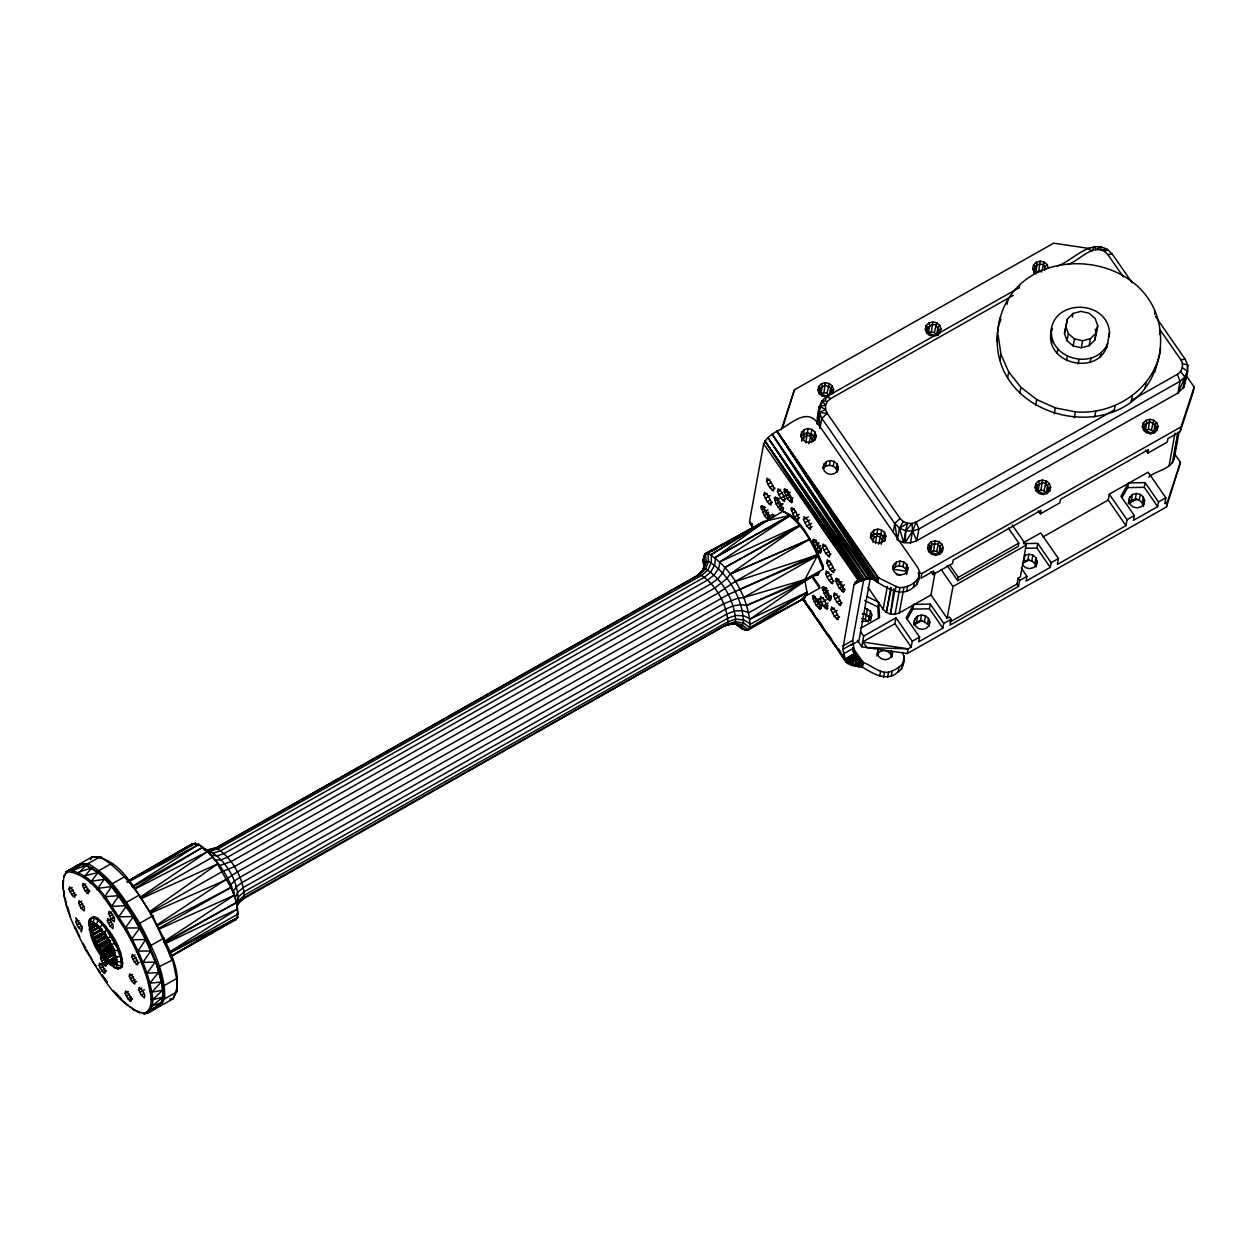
<?xml version="1.0" encoding="UTF-8"?>
<svg xmlns="http://www.w3.org/2000/svg" width="1257" height="1257" viewBox="0 0 1257 1257"><rect width="100%" height="100%" fill="white"/><g stroke="black" fill="none" stroke-linecap="round" stroke-linejoin="round"><path stroke-width="1.5" d="M204.09 849.245L207.515 851.602L214.067 852.796L221.153 850.533L704.847 576.994L710.959 571.778L714.777 564.723L715.484 557.354L789.977 515.37L764.02 521.514L711.352 554.494L711.336 562.366L708.021 569.751L702.082 575.093L218.404 848.632L211.129 850.769L204.09 849.245L198.795 844.374L192.698 843.604L128.324 880.858M1131.237 400.417L1177.322 374.35C1182.413 371.459 1184.078 364.546 1180.747 359.691L1159.771 329.428M91.934 917.799L90.048 918.977C85.9 921.444 95.171 929.709 88.838 923.581L91.761 917.579L97.653 918.191C110.789 930.4 122.95 948.171 122.322 966.633L117.875 968.864C100.167 961.778 87.817 938.995 89.608 920.375L91.07 919.543L88.681 924.524L90.095 926.582C92.185 941.399 100.151 958.431 113.837 965.423L115.44 964.323C116.335 949.114 105.934 932.49 93.537 923.989L91.368 924.036L90.268 925.639L93.222 925.906L96.428 924.099L98.062 920.423L97.653 918.191L94.479 916.762L90.048 918.977L88.838 923.581L91.18 926.016L93.222 925.906L91.368 924.036L97.056 925.246L92.547 924.005L94.055 924.869L90.268 925.639L93.222 925.906M115.723 962.736L111.292 964.685L105.557 958.667L105.604 955.666L113.617 951.14M817.223 422.745C817.631 413.396 818.213 401.926 827.012 396.426L1018.186 288.309M904.129 656.374C905.559 663.979 898.017 668.221 892.234 670.955C881.895 676.077 872.405 665.566 863.198 662.518L856.41 656.217L852.686 650.89L856.111 655.808L846.558 662.439L834.444 644.04L847.642 663.429L852.199 665.503L862.349 667.216C873.081 673.453 886.986 682.582 898.158 671.819C904.176 668.74 902.903 661.858 904.129 656.374L902.447 652.462M846.26 662.14L852.246 654.976L855.341 654.708L852.906 656.327L851.492 659.328L846.26 662.14L842.771 649.398L854.053 584.584L856.646 581.237L859.018 581.472L871.227 577.686L877.747 582.494C888.479 588.732 902.385 597.861 913.556 587.098C919.558 584.002 918.301 577.136 919.527 571.652L917.846 567.724L816.437 421.472C804.559 407.771 788.359 426.704 776.905 431.104C771.782 434.403 766.047 438.002 763.643 443.878L749.518 521.545L753.367 528.081L750.036 523.273L752.346 523.682M918.6 580.514L919.527 571.652M1148.725 477.126C1156.251 470.149 1174.007 469.002 1174.211 456.244M811.833 441.883L812.509 438.143L814.237 436.478L811.221 433.901L807.245 433.005L805.831 442.967M825.346 382.662L823.948 392.64L821.01 393.425L822.377 385.962L821.481 383.699L825.346 382.662L829.321 383.558L832.354 386.15L833.611 389.733L832.763 393.362L825.928 396.112L820.617 393.472L819.658 390.754L820.302 388.004L825.315 385.176L830.626 387.816L831.584 390.534L830.893 394.274M876.946 533.549L873.081 534.586L870.363 537.289L871.902 538.892L876.915 536.048L879.931 536.739L883.168 541.421L885.211 540.62L883.954 537.038L880.921 534.445L876.946 533.549L875.548 543.527M932.741 321.933L931.343 331.911L928.404 332.696L929.771 325.217L928.876 322.97L932.741 321.933L936.716 322.829L939.749 325.422L941.006 329.004L940.157 332.618L937.423 335.305L933.322 335.383L928.012 332.744L927.053 330.01L927.697 327.26L932.71 324.432L935.727 325.107L938.979 329.805L937.958 335.399M934.988 540.824L933.59 550.786L930.651 551.572L932.003 544.108L931.123 541.861L934.988 540.824L938.963 541.72L941.98 544.297L943.237 547.879L942.389 551.509L939.67 554.196L935.805 555.233L931.83 554.337L928.813 551.744L927.556 548.162L928.389 544.548L931.123 541.861M1040.136 261.205L1038.738 271.166L1035.799 271.952L1037.166 264.489L1036.271 262.242L1040.136 261.205L1044.111 262.1L1047.144 264.677L1048.385 268.26M1042.383 480.08L1040.985 490.057L1038.046 490.843L1039.398 483.364L1038.518 481.117L1042.383 480.08L1046.358 480.975L1049.375 483.568L1050.632 487.15L1049.784 490.764L1047.065 493.467L1043.2 494.504L1039.225 493.608L1036.192 491.016L1034.951 487.433L1035.784 483.804L1038.518 481.117M1149.778 419.351L1148.379 429.313L1145.441 430.098L1146.793 422.635L1145.897 420.388L1149.778 419.351L1153.753 420.247L1156.77 422.823L1158.027 426.406L1157.178 430.035L1154.46 432.722L1150.595 433.759L1146.62 432.864L1143.587 430.287L1142.33 426.689L1143.179 423.075L1145.897 420.388M115.455 963.836L116.21 961.369L115.44 964.323L115.377 962.406L113.837 965.423L112.517 964.543L115.691 962.673L111.292 964.685L110.773 963.443L115.581 960.222M115.55 956.938L115.44 964.323L116.32 959.892L115.958 961.495C114.403 948.077 106.169 932.474 94.495 924.304M101.424 930.149L96.538 925.451L92.845 924.036L96.192 925.215M852.655 648.801L860.354 660.019L858.232 663.193L858.122 666.666L860.197 663.916L863.198 662.518L852.78 647.685M852.906 656.327L845.285 660.522L849.779 656.374L852.874 660.506L862.773 664.874L862.475 663.382L854.964 658.684L852.246 654.976L854.917 654.096L852.655 640.426L863.81 579.068L854.053 584.584M111.669 948.658L103.137 952.35C97.732 952.35 95.092 944.997 95.705 940.33L93.788 940.833L91.18 931.516L93.081 930.243L90.74 928.656L90.095 926.582L92.892 927.729L90.787 928.436L90.268 930.007L93.772 933.338L101.786 928.813M88.618 925.671L89.467 922.182L89.766 924.571M162.232 1000.981L159.78 1006.056L144.382 1013.818L142.889 1013.346L146.519 1012.514C154.501 1005.019 149.96 992.417 148.373 983.147C143.125 964.009 134.53 945.955 124.742 928.75C109.972 907.821 96.239 877.245 68.994 871.635L65.867 873.379L63.793 876.915L66.244 871.824L77.95 864.91L81.642 864.078C114.088 875.202 129.785 911.262 146.095 938.9C153.935 959.342 169.868 984.011 159.78 1006.056L148.075 1012.969L144.382 1013.818C115.66 1004.956 101.173 973.939 85.885 950.402C74.854 927.273 59.503 901.976 64.154 875.406M146.519 1012.514L148.075 1012.969C156.167 1005.38 151.563 992.59 149.944 983.194C144.634 963.773 135.913 945.453 125.983 927.996C110.993 906.768 97.072 875.736 69.418 870.064L66.244 871.824L65.867 873.379M110.773 963.443L108.196 961.574L116.288 957.096L116.053 959.987L113.004 949.318L109.155 941.399M114.45 954.849L105.949 958.981L102.917 955.336L103.137 952.35L112.753 946.898M112.769 964.449L113.837 965.423L114.073 962.642L111.292 964.685L112.187 962.186L112.486 964.465L115.675 962.155M877.339 582.132L877.732 577.686L776.905 431.104L871.698 577.749L877.433 581.033L877.747 582.494L878.596 577.78L776.905 431.104L872.657 577.639L873.552 578.911L878.172 580.137L876.679 581.567L874.448 578.377M91.29 925.906L88.838 923.581L91.384 925.89L90.881 928.389L90.095 926.582M114.183 967.686L120.122 968.409L121.285 966.083L120.546 952.696C111.81 941.65 107.599 925.733 94.511 918.066L94.479 916.762L91.761 917.579M997.147 341.574C997.587 228.365 1175.924 243.858 1159.551 354.238C1139.282 460.313 971.598 421.724 1000.572 317.157M893.853 588.889L890.506 614.17L895.047 614.359L899.258 612.945L930.997 595.001L935.067 572.563M1185.854 379.017L1186.781 372.041M1187.236 368.552L1187.692 365.049L1185.194 359.282L1155.387 316.277M108.118 939.278L98.502 944.714L95.689 943.52L93.788 940.833L93.992 939.482L105.117 933.181C99.617 937.769 90.253 943.457 91.431 931.877L99.382 927.383M110.349 943.19L100.733 948.642L100.466 952.947L103.09 955.681L105.604 955.666L104.284 958.164L105.588 958.792L115.188 953.372M1182.413 363.54L1187.692 365.049L1187.645 371.334L1184.958 377.037L1183.183 387.847L1183.968 387.077L1185.838 375.183L1183.183 387.847L1177.919 393.048L916.762 540.746L910.429 542.867L903.626 542.584L897.357 539.929L894.748 523.556L821.874 418.424L819.375 412.547L819.454 406.31L825.55 405.273L827.342 401.47L830.61 398.642L1013.252 295.348M1174.525 453.793L1180.464 462.372L1166.48 506.948L907.271 653.546L861.815 646.789L863.669 636.089L860.809 631.972M867.204 577.591L872.169 578.314L862.978 579.697L767.964 437.703L864.612 579.163L872.657 577.639L877.433 581.033L871.541 578.66L772.159 434.184L866.733 578.597L767.964 437.703L862.003 580.074L764.979 441.113L825.503 533.125L860.024 580.923L864.847 578.691L861.076 580.451L764.979 441.113L860.024 580.923L863.905 578.707L859.018 581.472L763.643 443.878M1106.851 347.718L1109.522 332.571C1107.338 299.37 1052.659 298.396 1050.946 332.304C1045.4 365.488 1101.038 376.283 1107.621 343.475C1095.381 371.805 1047.002 359.046 1051.716 328.077M910.429 542.867L912.566 531.082L916.164 522.064L1114.158 410.081M81.988 928.185L80.778 925.136M88.65 891.574L88.933 890.019L88.179 893.806L85.146 890.946L82.553 885.682L82.993 883.278L86.026 886.122L88.618 891.386M149.127 1009.858L150.714 1010.282L161.87 1002.473L163.174 995.748M170.465 956.734L235.907 919.715L237.604 917.594C238.186 889.233 221.169 861.218 198.795 844.374L128.874 881.66M244.282 897.451L237.479 904.239L244.282 897.451C243.889 878.502 232.278 857.745 216.094 847.815L206.808 850.219L203.697 849.575M704.329 569.342L702.899 559.538L705.256 553.724L764.02 521.514L754.828 527.139M738.236 626.206L734.795 622.938L742.368 629.066L745.841 630.291L748.465 629.836L750.162 627.714C749.581 599.29 732.155 568.164 707.88 553.269L705.256 553.724L706.293 561.722L703.684 569.201L696.897 575.989L703.684 569.201L705.554 568.887C722.775 579.461 735.141 601.537 735.565 621.712L734.355 623.221L725.069 625.625L734.355 623.221L742.133 624.839L748.465 629.836L804.606 598.096L806.963 592.283L804.81 579.618L818.26 554.07C809.335 538.31 800.772 518.434 782.907 511.269L711.352 554.494M1089.615 248.525L1053.649 243.182L794.44 389.78L782.828 427.113M801.762 432.141L800.913 436.855L803.522 434.262L807.245 433.272L811.079 434.121L813.986 436.619L815.196 440.076L816.06 435.362L814.85 431.905L811.943 429.423L808.11 428.558L804.386 429.564L801.762 432.141L800.945 435.629L802.155 439.086L805.061 441.584L808.895 442.433L812.619 441.443L815.243 438.85L816.06 435.362M803.522 434.262L804.386 429.564M803.584 440.029L804.26 436.289L803.364 434.042L807.245 433.005M807.245 433.272L808.11 428.558M795.54 511.489L793.34 508.755L791.69 507.749L790.889 508.457L794.33 517.114L798.022 520.587L798.556 517.648L795.398 511.222M808.864 443.658L811.221 433.901M811.079 434.121L811.943 429.423M813.986 436.619L814.85 431.905M821.214 405.681L822.125 400.653L827.342 401.47M820.035 428.511L821.874 418.424L827.185 413.302L825.519 409.468L825.55 405.273L822.125 400.653L819.784 409.609M832.354 386.15L830.626 387.816L829.274 395.279L826.98 393.315L829.321 383.558M823.948 464.147L823.084 468.845L825.708 466.253L829.431 465.263L833.265 466.127L836.172 468.61L837.382 472.066L838.246 467.353L837.036 463.912L834.114 461.413L830.296 460.549L826.556 461.555L823.948 464.147L823.131 467.635L824.341 471.076L827.247 473.575L831.081 474.439L834.805 473.433L837.429 470.841L838.246 467.353M825.708 466.253L826.556 461.555M829.431 465.263L830.296 460.549M833.265 466.127L834.114 461.413M836.172 468.61L837.036 463.912M871.478 532.701L870.614 537.415L873.238 534.822L876.962 533.816L880.796 534.681L883.702 537.179L884.912 540.62L885.761 535.922L884.567 532.465L881.644 529.983L877.826 529.118L874.086 530.108L871.478 532.701L870.661 536.189L871.871 539.646L874.778 542.128L878.612 542.993L882.335 542.003L884.959 539.41L885.761 535.922M873.238 534.822L874.086 530.108M872.955 542.443L873.976 536.849L873.081 534.586M876.962 533.816L877.826 529.118M870.488 577.12L858.908 640.819L851.178 645.187M878.564 544.202L880.921 534.445M864.8 607.995L870.472 611.169L868.304 621.901L865.397 619.418L866.246 614.704L862.428 613.84M870.661 620.644L869.404 617.061L866.387 614.469L867.456 608.592M880.796 534.681L881.644 529.983M881.204 544.297L882.225 538.703L883.954 537.038M883.702 537.179L884.567 532.465M863.198 662.518L862.349 667.216L862.129 664.654L858.83 666.76L860.197 663.916L859.254 659.045L852.592 649.429M870.928 619.167L871.729 614.752L870.472 611.169M927.022 331L927.697 327.26L926.158 325.657L928.876 322.97M878.486 618.46L877.842 607.005L878.69 602.307L867.031 596.509M893.224 531.962L894.748 523.556L900.059 518.434L827.185 413.302L819.375 412.547L817.207 424.316L819.454 406.31L825.519 409.468L819.375 412.547L819.69 428.228M895 589.423L890.506 614.17L886.326 612.395L883.168 609.315L887.332 586.375M939.749 325.422L938.021 327.071L936.654 334.551L934.36 332.586L936.716 322.829M897.357 539.929L899.509 528.16L903.249 521.529L900.059 518.434M876.867 656.06L878.25 649.429L877.402 654.127L880.026 651.55L883.75 650.545L887.583 651.409L890.49 653.891L891.7 657.348L892.549 652.634L891.732 656.123L889.108 658.715L885.384 659.721L881.566 658.857L878.643 656.374L877.433 652.917M893.648 564.707L892.8 569.405L895.424 566.813L899.148 565.823L902.982 566.671L905.888 569.17L907.098 572.626L907.947 567.913L906.737 564.456L903.83 561.973L899.996 561.109L896.272 562.115L893.648 564.707L892.831 568.195L894.041 571.636L896.964 574.135L900.782 574.999L904.506 573.993L907.13 571.401L907.947 567.913M890.852 587.538L886.326 612.395L891.386 587.836M895.424 566.813L896.272 562.115M899.148 565.823L899.996 561.109M879.759 675.873L880.607 671.159M895.157 591.151L896.005 586.438L878.596 577.78L872.657 577.639M902.982 566.671L903.83 561.973M883.624 677.067L884.472 672.369M895.047 614.359L899.871 587.632C907.601 587.695 916.463 583.169 919.464 575.816M894.937 623.692L862.601 641.981L867.314 647.606L908.12 648.832L911.184 647.104L894.937 623.692L896.005 617.8L863.669 636.089M890.49 653.891L891.056 650.765M905.888 569.17L906.737 564.456M887.662 677.004L888.51 672.291M899.258 612.945L903.909 587.569M906.564 574.543L907.13 571.401M891.386 675.669L892.234 670.955M906.768 590.931L907.633 586.233M898.158 671.819L899.022 667.121M913.556 587.098L914.42 582.4M901.41 669.023L902.275 664.309M916.809 584.285L917.673 579.587M907.208 619.12L912.865 609.095L913.729 604.397L930.337 604.083L943.74 623.425L942.876 628.123L918.71 641.793L919.574 637.079L906.171 617.753L913.729 604.397M903.202 665.252L904.066 660.538M907.271 653.546L908.12 648.832L862.601 641.981M1194.15 387.046L1181.014 426.924L921.821 573.522L920.957 578.236L933.652 571.055L933.008 574.575L952.539 563.545L953.183 560.009L1041.047 510.311L1040.403 513.846L1059.934 502.8L1060.562 499.28L1148.442 449.582L1147.798 453.117L1167.313 442.071L1167.957 438.536L1180.166 431.638L1193.302 391.76L1194.15 387.046L1186.388 375.859M914.923 618.68L913.855 624.572L916.573 621.869L920.438 620.832L924.429 621.728L927.446 624.32L928.514 618.428L925.498 615.851L921.507 614.956L917.641 615.993L914.923 618.68L914.075 622.309L915.332 625.892L918.348 628.469L922.339 629.364L926.205 628.327L928.923 625.64L929.771 622.026L928.514 618.428M911.184 647.104L912.252 641.227L896.005 617.8M929.269 549.89L929.944 546.151L932.003 544.108L937.973 543.998L941.21 548.68L940.535 552.42M916.573 621.869L917.641 615.993M920.438 620.832L921.507 614.956M941.98 544.297L940.267 545.962L938.9 553.426L936.606 551.462L938.963 541.72M924.429 621.728L925.498 615.851M942.876 628.123L929.473 608.797L930.337 604.083M928.97 626.426L929.771 622.026M1012.136 524.923L1026.152 545.114L1020.37 576.9L1018.06 578.204L1019.647 580.483L1018.563 586.375L949.978 625.169L951.062 619.277L949.475 616.998L947.149 618.303L952.932 586.532L941.069 569.437M1007.093 304.304L1007.894 299.889M1008.413 528.113L1018.814 543.134L1018.217 546.418L957.693 580.655L958.29 577.356L949.962 565.351M999.912 360.209L1000.981 354.317L998.215 335.682M1019.191 287.916L1019.726 284.978M1007.627 377.776L1008.695 371.899L1000.981 354.317M1033.773 273.02L1035.092 266.531L1037.166 264.489L1043.121 264.379L1046.358 269.061M1034.071 272.125L1035.092 266.531L1033.553 264.928L1036.271 262.242M1042.1 269.988L1044.111 262.1M1019.804 393.174L1020.873 387.297L1008.695 371.899M1044.74 270.082L1045.415 266.343L1047.144 264.677M1035.674 405.445L1036.742 399.553L1020.873 387.297M1051.575 343.412L1052.345 339.17M1057.074 353.453L1057.844 349.226M1018.563 586.375L1016.992 584.096L1018.06 578.204M1064.475 333.388L1067.476 318.948L1073.022 313.48L1080.91 311.359L1089.002 313.182L1095.161 318.445L1097.722 325.752L1096.434 332.806L1094.721 340.191L1089.175 345.675L1081.287 347.78L1073.195 345.958L1067.036 340.694L1064.475 333.388L1067.476 318.948M1067.036 340.694L1068.324 333.639L1065.763 326.333M1054.23 413.789L1055.314 407.912L1036.742 399.553M1028.902 554.211L1025.036 555.248L1023.968 561.141L1027.833 560.103L1028.902 554.211L1032.877 555.107L1035.909 557.699L1037.166 561.282L1036.365 565.697M1072.378 317L1073.022 313.48M1021.375 568.29L1026.969 576.35L1026.105 581.064L1050.271 567.394L1051.119 562.68L1037.732 543.354L1023.559 543.605M1066.47 360.728L1067.24 356.485M1049.375 483.568L1047.647 485.218L1046.295 492.697L1044.001 490.733L1046.358 480.975M1036.098 567.174L1034.841 563.576L1031.808 560.999L1032.877 555.107M1073.195 345.958L1074.468 338.903L1068.324 333.639M1050.271 567.394L1036.868 548.068L1037.732 543.354M1034.841 563.576L1035.909 557.699M1047.929 491.676L1048.605 487.952L1045.353 483.254L1042.336 482.578L1037.339 485.406L1036.695 488.156L1037.653 490.89L1042.964 493.53L1045.903 492.744L1047.961 490.701L1048.605 487.952L1050.632 487.15M1078.16 363.949L1078.93 359.706M1081.287 347.78L1082.576 340.726L1090.447 338.62L1095.994 333.136L1097.722 325.752M1074.342 417.717L1075.411 411.825C1114.425 415.376 1155.372 388.57 1160.62 348.346M1089.175 345.675L1090.447 338.62M1090.118 362.566L1090.887 358.324M1094.721 340.191L1095.994 333.136M1023.371 542.757L1040.702 532.952L1058.441 558.548L1057.373 564.424L1125.958 525.63L1127.026 519.754L1109.287 494.158L1148.097 472.208L1165.836 497.803L1164.768 503.696L1167.329 502.234L1180.464 462.372M1100.252 356.831L1101.022 352.589M1108.753 336.813L1109.522 332.571M1094.706 416.947L1095.774 411.07M1114.063 411.558L1115.132 405.665M1125.958 525.63L1108.218 500.035L1109.287 494.158M1131.19 401.863L1132.258 395.986M1154.602 314.313L1155.136 311.359M1145.017 388.492L1146.085 382.615M1121.982 497.646L1127.655 487.622L1128.503 482.924L1145.111 482.625L1158.514 501.952L1157.666 506.65L1133.5 520.319L1134.348 515.606L1120.961 496.279L1128.503 482.924M1128.33 503.774L1129.713 497.206L1132.431 494.52L1136.297 493.482L1140.272 494.378L1143.304 496.955L1144.561 500.553L1143.76 504.953M1129.713 497.206L1128.645 503.099L1131.363 500.396L1135.228 499.359L1139.203 500.255L1142.236 502.847L1143.493 506.43M1159.614 334.032L1160.415 329.617M1144.043 428.417L1144.734 424.677L1149.731 421.849L1155.042 424.489L1156 427.207L1155.324 430.947M1131.363 500.396L1132.431 494.52M1154.68 372.276L1155.749 366.384M1135.228 499.359L1136.297 493.482M1156.77 422.823L1155.042 424.489L1153.69 431.968L1151.396 430.004L1153.753 420.247M1139.203 500.255L1140.272 494.378M1157.666 506.65L1144.263 487.323L1145.111 482.625M1142.236 502.847L1143.304 496.955M1169.12 465.609L1175.012 433.162M1172.372 462.796L1177.919 432.267M1174.572 452.944L1176.646 441.506M1177.338 437.687L1178.045 433.869M1174.164 459.025L1179.019 432.298M1166.48 506.948L1167.329 502.234M1180.166 431.638L1181.014 426.924M106.672 937.282L107.662 939.623L108.715 939.199L106.468 937.093L111.04 944.981M166.018 942.373L236.489 902.526L233.378 891.496L236.19 886.923L241.941 882.603L725.635 609.064L733.082 605.905L740.64 604.617L746.674 605.45L804.81 579.618L823.115 569.264C814.646 547.533 803.899 523.368 782.907 511.269L791.863 515.983L790.276 515.543L720.12 561.722L718.627 568.353L714.243 574.873L707.927 579.901L224.249 853.44L217.367 855.891L211.365 855.216L202.927 847.234L132.456 887.081M79.49 865.727L79.992 863.763L92.201 856.865C122.636 857.541 136.887 895.047 152.82 915.85C162.766 940.535 187.387 971.912 172.885 998.938L160.676 1005.836L158.728 1005.27M769.378 519L769.724 514.789L768.514 519.769L764.523 516.014L760.831 506.665L761.695 505.895L765.45 507.498M782.09 511.128L783.504 507.969L782.09 511.128L780.314 510.028L776.04 503.853L774.391 498.023L775.255 497.253L779.01 498.856L775.255 497.253M801.557 441.081L802.186 438.332L807.198 435.503L810.215 436.179L813.468 440.861M828.756 396.395L822.188 396.191L819.171 393.598L817.914 390.016L818.763 386.402L821.481 383.699M830.94 393.284L831.584 390.534L833.611 389.733M830.657 599.966L831.003 595.755L829.793 600.72L825.802 596.965L822.094 587.632L822.958 586.862L826.713 588.465L822.958 586.862M844.217 591.324L844.783 588.936L843.368 592.078L839.362 588.323L835.952 581.394L836.534 578.22L842.583 585.479L844.217 591.324L843.368 592.078M936.135 335.65L929.583 335.462L926.566 332.869L925.309 329.287L926.158 325.657M871.729 614.752L870.881 618.381L868.163 621.068L861.642 621.508M936.261 334.598L938.335 332.555L938.979 329.805L941.006 329.004M943.237 547.879L941.21 548.68L940.566 551.43L938.508 553.473L935.569 554.258L930.259 551.619L929.3 548.9L929.944 546.151L928.389 544.548M1035.972 273.853L1033.961 272.125L1032.704 268.542L1033.553 264.928M1037.166 561.282L1036.318 564.912L1033.6 567.598L1029.719 568.635L1025.743 567.74L1022.727 565.147M1158.027 426.406L1156 427.207L1155.356 429.957L1153.298 431.999L1150.359 432.785L1145.033 430.145L1144.09 427.427L1144.734 424.677L1143.179 423.075M1144.561 500.553L1143.713 504.167L1140.995 506.854L1137.114 507.891L1133.138 506.995L1130.122 504.418L1128.865 500.836M1183.968 387.077L1187.645 371.334L1182.381 367.72M62.85 882.131L63.196 880.717L63.039 888.919M818.087 574.889L818.464 573.333L816.154 574.119L815.683 575.69L818.087 574.889L819.124 571.778M77.698 920.721L76.347 919.888L75.907 922.292L78.5 927.556L81.532 930.416L81.312 931.908L82.176 927.147L75.766 917.893L77.871 920.925M111.433 945.138L100.309 951.675L97.873 947.668L98.502 944.714L96.852 946.992L100.733 948.642M100.466 952.947L101.393 952.099L102.917 955.336L114.041 948.941L102.917 955.336L100.466 952.947L111.826 945.704M150.636 1005.474L152.254 1005.836L162.844 997.178L162.986 988.96M858.232 663.193L855.027 666.163L857.038 656.861L849.606 664.56L858.437 658.291L852.859 650.23M818.841 413.192L817.301 418.062M861.485 667.106L862.789 662.156M68.994 871.635L69.418 870.064L77.95 864.91L83.135 864.549L81.642 864.078L69.418 870.064M148.075 1012.969L156.606 1007.831L157.031 1006.26M177.017 976.988L176.907 991.899L164.698 998.796L160.676 1005.836M115.377 964.056L113.837 965.423L114.073 962.642M64.374 897.089L63.918 890.914M151.013 999.441L152.631 999.724L162.64 990.296L161.65 980.79M768.514 519.769L769.944 516.627M791.627 502.611L792.209 499.438L788.799 492.508L784.808 488.753L784.227 491.927L787.636 498.856L791.627 502.611L792.397 500.05L787.793 494.535L787.212 489.523M820.46 553.096L821.025 549.922L817.616 542.977L813.625 539.222L813.043 542.411L816.453 549.34L820.46 553.096L821.214 550.535L816.626 545.004L816.029 540.007M820.255 609.236L821.104 608.482L819.47 602.637L813.42 595.378L812.839 598.552L816.249 605.481L820.255 609.236L821.669 606.094M829.793 600.72L831.207 597.578M89.153 929.96L90.064 926.943M93.772 933.338L92.248 935.302L101.848 929.866M73.11 871.729L73.597 870.143L81.642 864.078M855.341 654.708L852.874 660.506L847.642 663.429L802.767 598.992M781.304 429.658L794.44 389.78M106.279 936.669L103.844 933.291M236.882 908.151C242.9 886.688 224.704 854.383 203.084 848.632M702.49 570.709L704.894 563.482L706.293 561.722L708.477 561.345C728.604 573.695 743.044 599.51 743.531 623.079L742.133 624.839L739.949 625.216L732.485 623.551M702.6 571.636L704.894 563.482L703.559 555.845L708.665 552.954M116.21 967.262L117.262 965.172C115.927 948.579 106.326 932.05 93.159 921.962L94.511 918.066M792.209 499.438L792.837 497.631M821.025 549.922L821.654 548.115M820.821 606.063L821.449 604.256M78.091 873.646L86.277 865.099L87.707 865.554M66.794 906.438L65.223 897.781M148.373 983.147L149.944 983.194L159.23 971.441M93.788 940.833L95.563 943.143L96.538 940.739L106.169 935.302M172.46 959.028L176.577 978.574L164.368 985.472L162.373 985.268C152.317 942.75 129.738 902.699 98.266 872.374L99.099 870.535L111.307 863.638L112.91 864.093M720.12 561.722L799.515 525.316L800.913 525.567L725.053 567.394L722.712 573.051L717.747 578.911L711.226 583.688L227.548 857.227L220.855 859.914L215.466 859.929L207.562 851.586L134.562 889.233M999.504 323.033L1000.965 319.577M1050.946 332.304L1052.392 328.894M113.837 965.423L115.314 964.088L113.837 965.423L114.12 964.386M83.826 877.339L91.73 867.958L93.081 868.383M90.237 882.807L97.873 872.578L99.13 872.939M825.44 399.977L827.012 396.426L830.61 398.642M1180.59 371.522L1184.958 377.037L1177.919 393.048L1180.056 381.28L1177.322 374.35M156.921 924.885L237.149 872.044L727.96 594.671L817.804 555.515L822.958 565.839L823.115 569.264M235.358 897.467L237.887 892.03L243.528 887.395L727.206 613.856L734.764 611.012L742.604 610.588L749.046 612.646L817.93 573.695M70.266 916.714L67.784 907.114M878.596 577.78L877.527 579.917L875.233 577.56L776.905 431.104L875.563 579.32L869.608 578.157L862.978 579.697M108.008 962.202L116.178 957.017L108.306 961.621L105.949 958.981L108.008 962.202L116.744 957.001M90.158 882.728L90.897 881.314L105.698 879.114M766.739 518.67L767.933 516.376L763.659 509.085L764.099 506.681M780.314 510.028L781.508 507.718L778.256 503.036L777.659 498.023M789.852 501.512L791.046 499.218M818.668 551.996L819.863 549.702M818.464 608.137L819.658 605.843L816.422 601.16L815.164 596.729L812.556 596.132M828.017 599.636L829.211 597.326L825.959 592.644L825.378 587.632M841.593 590.979L842.771 588.685L838.498 581.394L838.938 578.99M91.305 931.358L90.268 930.007L90.913 928.813L97.7 925.011M115.55 956.781L114.701 953.764M90.583 859.678L92.201 856.865L101.974 857.353M177.331 990.06L172.885 998.938L169.695 998.985M124.742 928.75L133.651 916.29M118.048 917.751L126.768 905.574M117.262 965.172L121.285 966.083L122.903 963.428L121.285 962.061L117.262 961.558M102.98 932.458L94.935 936.889L91.525 935.004L101.786 929.661L91.525 935.004L93.678 938.948L94.935 936.889L102.964 932.364M140.14 927.493L130.995 940.095M111.04 907.397L118.739 895.628L119.698 895.644M96.93 889.657L104.535 878.847L97.873 872.578L86.277 865.099L73.597 870.143M1184.958 377.037L1180.056 381.28L918.898 528.977L912.566 531.082L905.166 542.647L905.763 530.8L907.46 523.289L912.016 523.462L916.164 522.064L918.898 528.977L916.762 540.746L912.566 531.082L912.016 523.462L905.763 530.8L903.626 542.584L899.509 528.16L894.748 523.556M136.604 951.502L138.019 951.078L146.095 938.9M100.041 927.729L102.163 924.476L101.518 921.428L98.062 920.423M103.954 897.954L111.543 886.594L112.611 886.751M74.682 927.666L75.2 926.896L79.757 936.748M141.46 962.673L142.937 962.406L151.343 950.229M111.245 885.289L112.329 883.687L124.522 876.789L125.889 877.009M869.608 578.157L870.347 577.104M164.133 937.973L149.489 946.254M145.419 973.311L146.943 973.201L155.805 961.291L161.305 982L151.861 992.103L150.259 991.946M739.462 589.596L818.26 554.07L822.958 565.839L819.674 561.093M191.001 845.725L192.698 843.604L127.24 881.55M103.954 932.631L106.499 929.929L105.777 926.22L102.163 924.476M847.642 663.429L851.492 659.328M90.724 928.499L95.563 925.733M769.095 516.596L767.744 513.17L768.687 512.196M782.954 510.358L781.304 504.528L782.263 503.538M819.674 546.496L820.632 545.522M819.47 602.637L820.428 601.663M77.95 864.91L75.31 867.597L66.244 871.824M124.993 903.139L139.637 894.843M764.523 516.014L766.251 514.349M778.099 507.372L783.095 503.853M787.636 498.856L789.365 497.191M816.453 549.34L818.181 547.675M816.249 605.481L817.977 603.816M825.802 596.965L827.53 595.315M839.362 588.323L844.358 584.819M239.081 901.332L727.96 623.912L735.565 621.712L743.531 623.079L750.162 627.714L804.606 598.096L755.913 624.776M827.452 605.026L824.655 607.414L828.143 605.858M780.22 489.444L777.502 491.66L780.676 498.071L784.368 501.559L784.902 498.605L781.744 492.194L778.036 488.722L777.502 491.66L780.77 489.821M804.417 596.007L807.45 593.571M120.122 968.409L122.322 966.633L121.285 966.083M140.344 898.079L212.496 857.258L219.614 865.523L230.879 861.721L714.557 588.182L726.876 578.644L730.066 574.135L810.215 539.002L734.936 581.645L717.81 593.194L234.132 866.733L222.379 871.525L150.227 912.331M144.382 1013.818L148.405 1010.785M115.361 955.933L108.196 961.574L117.058 957.347M110.773 943.913L100.293 951.533L98.203 947.919L109.328 941.619M764.602 521.624L715.484 557.354L790.276 515.543M149.724 911.545L217.508 864.015L230.864 887.521L234.116 895.33L163.787 941.776M107.788 938.413L112.187 935.617L108.636 933.134L110.129 932.207L106.499 929.929M236.725 905.496L236.52 902.667L238.877 896.492L244.471 891.59L728.149 618.051L735.769 615.474L743.783 615.804L750.46 618.931L805.187 580.891L746.674 605.45M139.998 897.372L207.562 851.586M95.563 943.284L106.782 936.952L95.563 943.143L106.389 935.852M1067.869 264.457C1079.637 260.733 1091.265 244.219 1104.667 251.479L1107.558 249.546L1112.319 254.165L1132.196 282.825M90.268 925.639L91.525 924.822M108.479 961.589L110.459 963.333L116.524 959.374M85.885 950.402L86.56 949.962L92.201 959.704M132.142 886.594L198.795 844.374M169.176 952.225L237.903 908.811L164.667 943.897M93.678 938.948L103.137 932.977M748.339 531.177L751.592 529.166M750.162 627.714L806.963 592.283L750.46 618.931M91.431 931.877L92.217 934.957L101.817 929.127M134.185 888.558L202.927 847.234M102.917 955.336L113.916 948.736M170.481 956.514L237.604 917.594L236.945 913.776M172.303 955.461L214.648 930.95M218.042 929.002L231.587 921.145L226.496 923.895M105.007 932.993L93.866 939.403L96.538 940.739M108.416 940.974L96.852 946.992L97.873 947.668L109.045 941.257L96.852 946.992L95.925 943.677L107.065 937.392M114.45 949.444L103.325 955.744L105.557 958.667L115.094 953.183M127.161 882.115L195.322 843.148L198.276 845.678M103.278 933.7L93.694 939.183L104.944 932.93M97.81 947.401L108.95 941.022M138.176 924.131L152.82 915.85M110.317 960.615L110.459 963.333L116.807 959.688M742.368 629.066L737.073 624.21L739.949 625.216L745.841 630.291L752.566 626.442M95.563 943.143L106.719 936.779M823.304 605.795L825.362 608.247L827.012 609.268L827.813 608.561L824.372 599.903L820.68 596.431L820.145 599.369L823.304 605.795L828.19 603.014M92.217 934.957L101.786 929.536M1057.451 266.107C1073.195 260.403 1089.442 239.191 1107.558 249.546L1100.472 249.703L1101.305 246.906L1095.9 249.546L1094.501 246.623L1091.767 250.944L1088.169 248.729M766.534 481.117L767.069 478.179L770.777 481.651L773.935 488.062L773.401 491.016L769.708 487.527L766.534 481.117L769.787 479.278M767.791 484.291L771.044 482.437M769.708 487.527L772.961 485.689M771.751 489.994L775.003 488.156M763.973 495.242L764.507 492.288L768.2 495.777L771.374 502.187L770.84 505.125L767.131 501.653L763.973 495.242L767.226 493.404M69.025 889.265L69.465 886.861L72.497 889.705L75.09 894.968L74.65 897.388L71.618 894.528L69.025 889.265L72.152 887.489M765.23 498.4L770.101 495.651M70.046 891.857L73.189 890.097M82.553 885.682L85.696 883.922M71.618 894.528L74.744 892.753M778.759 494.818L782.011 492.98M83.591 888.29L86.717 886.515M767.131 501.653L770.384 499.815M73.299 896.555L76.426 894.78M85.146 890.946L88.289 889.186M769.19 504.12L772.442 502.281M780.676 498.071L787.793 494.535M86.843 892.973L89.97 891.197M782.718 500.537L785.971 498.699M767.964 509.839L762.465 512.495M78.61 903.045L79.034 900.688L81.988 903.469L84.518 908.607L84.093 910.964L81.139 908.183L78.61 903.045L81.815 901.238M79.6 905.574L82.821 903.767M128.198 881.11L195.322 843.148M764.02 521.514L707.88 553.269L708.477 561.345L705.554 568.887L699.772 574.276L213.203 849.528L699.772 574.276C715.956 584.206 727.567 604.947 727.96 623.912L241.391 899.164M127.24 881.786L164.148 860.904M167.511 859.002L179.264 852.372M182.611 850.47L185.973 848.569M712.075 551.037L717.166 548.146M720.575 546.229L759.699 524.09L705.256 553.724M775.239 515.339L771.987 517.193L771.719 514.946L772.521 514.239L774.155 515.26M81.139 908.183L84.345 906.376M791.156 510.688L794.408 508.849M792.413 513.862L795.665 512.023M75.907 922.292L79.034 920.533M794.33 517.114L799.201 514.349M76.928 924.901L80.071 923.125M796.372 519.565L799.625 517.727M78.5 927.556L81.626 925.796M803.537 519.628L804.071 516.69L807.764 520.162L810.922 526.573L810.388 529.527L806.695 526.039L803.537 519.628L808.408 516.863M108.589 913.65L109.029 911.246L112.062 914.09L114.654 919.354L114.214 921.774L111.182 918.914L108.589 913.65L111.716 911.891M89.09 922.575L91.274 926.016L88.681 924.524L91.133 926.33L94.275 924.539M804.794 522.786L809.665 520.037M109.61 916.259L112.737 914.483M90.74 928.656L95.532 925.938M107.379 920.784L107.803 918.427L110.757 921.208L113.287 926.346L112.863 928.703L109.909 925.922L107.379 920.784L110.585 918.977M111.182 918.914L114.308 917.154M99.209 926.896L91.227 931.421L99.209 926.943M806.695 526.039L811.582 523.289M91.18 931.516L99.492 926.613M91.227 931.704L99.224 927.179M108.385 923.314L111.59 921.507M808.754 528.506L812.006 526.667M92.468 935.475L102.006 930.086M109.909 925.922L113.114 924.099M95.689 943.52L106.892 937.188M100.466 951.895L111.669 945.563M822.549 547.046L823.084 544.108L826.776 547.581L829.934 554.007L829.4 556.945L825.708 553.473L822.549 547.046L825.802 545.208M102.948 955.477L114.151 949.145M103.09 955.681L114.293 949.334M100.529 958.447L100.953 956.09L103.922 958.871L106.452 964.009L106.012 966.366L103.058 963.569L100.529 958.447L103.734 956.624M823.806 550.22L827.059 548.382M158.712 928.342L230.864 887.521L230.691 885.022L233.896 881.393L239.788 877.402L723.466 603.863L737.953 598.143L743.421 597.656L804.81 579.618M743.421 597.656L817.804 555.515M101.534 960.977L104.74 959.17M105.729 958.965L115.487 953.592M825.708 553.473L828.96 551.634M99.177 965.439L99.617 963.019L102.65 965.879L105.242 971.142L104.802 973.547L101.77 970.703L99.177 965.439L102.304 963.663M103.058 963.569L106.264 961.762M827.766 555.924L831.018 554.086M100.199 968.031L103.325 966.256M104.708 965.549L107.913 963.726M110.49 963.428L117.011 959.892M101.77 970.703L104.897 968.927M826.807 562.759L827.342 559.821L831.034 563.293L834.192 569.72L833.658 572.658L829.966 569.185L826.807 562.759L830.06 560.921M103.451 972.714L106.578 970.938M131.859 956.797L132.284 954.377L135.316 957.221L137.909 962.485L137.484 964.905L134.452 962.061L131.859 956.797L134.986 955.021M828.049 565.933L831.317 564.094M132.881 959.39L136.007 957.614M803.302 581.488L819.58 572.281M134.452 962.061L137.579 960.285M829.966 569.185L833.218 567.331M825.676 573.836L826.21 570.898L829.903 574.386L833.077 580.797L832.527 583.735L828.834 580.263L825.676 573.836L828.929 571.998M136.133 964.072L139.26 962.296M832.008 571.636L835.277 569.798M826.933 577.01L831.804 574.245M169.475 952.822L238.28 913.902L236.835 906.91L239.144 900.106L244.722 894.984L728.4 621.445L736.036 619.104L744.097 620.031L750.838 624.038L806.963 592.283M828.834 580.263L832.087 578.424M129.298 976.186L129.722 973.829L132.692 976.61L135.222 981.748L134.798 984.09L131.828 981.308L129.298 976.186L132.504 974.364M803.05 597.499L819.69 588.087L819.313 585.841L812.745 576.366M130.304 978.716L133.509 976.893M830.893 582.729L834.145 580.891M131.828 981.308L135.033 979.502M133.478 983.288L136.683 981.466M819.69 599.306L814.19 601.977M820.145 599.369L823.398 597.531M125.197 993.407L125.637 990.987L128.67 993.847L131.262 999.111L130.822 1001.515L127.79 998.671L125.197 993.407L128.324 991.632M854.964 582.29L858.217 580.451M821.402 602.543L826.289 599.778M126.234 996L129.361 994.224M833.69 595.787L834.224 592.848L837.916 596.321L841.074 602.747L840.54 605.685L836.848 602.213L833.69 595.787L836.942 593.948M138.741 989.825L139.166 987.405L142.198 990.265L144.791 995.528L144.366 997.932L141.334 995.088L138.741 989.825L141.868 988.049M127.79 998.671L130.917 996.895M834.931 598.961L839.817 596.195M139.763 992.417L144.461 989.762M129.471 1000.682L132.598 998.922M141.334 995.088L144.461 993.313M836.848 602.213L840.1 600.375M838.89 604.68L842.159 602.841M831.113 609.912L831.647 606.974L835.355 610.446L838.513 616.873L837.979 619.811L834.287 616.339L831.113 609.912L834.365 608.074M832.37 613.086L837.256 610.321M834.287 616.339L837.539 614.5M836.329 618.79L839.582 616.951M860.495 628.343L879.554 617.564L878.69 602.307M958.29 577.356L1018.814 543.134M842.897 645.941L852.655 640.426M952.932 586.532L1026.152 545.114M842.771 649.398L852.529 643.883M1042.98 536.943L1108.218 500.035M843.447 653.86L853.22 648.329M854.666 653.609L844.908 659.139L803.019 598.725M921.051 620.675L913.792 624.729M1023.009 563.01L1028.116 560.135M1130.074 502.454L1136.878 498.62M922.104 620.282L915.3 624.132L914.153 623.425M1022.381 563.576L1029.169 559.726M1129.446 503.02L1136.234 499.186M912.252 641.227L919.574 637.079M943.74 623.425L951.062 619.277M1019.647 580.483L1026.969 576.35M1051.119 562.68L1058.441 558.548M1127.026 519.754L1134.348 515.606M1158.514 501.952L1165.836 497.803M950.072 621.932L1016.992 584.096M725.053 567.394L799.625 525.442L730.066 574.135L809.367 539.552M108.196 961.574L116.241 957.064M97.873 947.668L110.742 940.519M105.557 958.667L115.173 953.309M110.459 963.333L116.87 959.751M164.038 942.514L236.489 902.526M745.841 630.291L752.55 626.615M114.34 964.59L115.314 964.088M169.884 953.089L237.604 917.594M157.329 925.718L230.864 887.521M853.817 657.552L856.41 656.217L854.21 652.996M150.714 1010.282L159.78 1006.056M140.863 898.771L217.508 864.015M159.23 929.064L234.116 895.33M105.588 956.436L114.308 952.539M150.699 913.163L226.904 879.476M111.276 944.667L114.638 943.284L117.797 945.955L117.828 950.229L120.091 956.64L122.29 958.667L120.688 959.342L122.746 962.233L121.285 962.061M116.288 968.141L117.844 967.544M913.918 624.399L915.049 623.975M776.04 503.853L778.256 503.036M814.395 545.821L816.626 545.004M837.303 584.819L839.535 584.002M823.744 593.461L825.959 592.644M861.076 580.451L866.167 578.613L873.552 578.911L871.698 577.749M92.374 961.605L96.129 965.989M152.254 1005.836L161.87 1002.473M734.936 581.645L817.584 554.934M78.657 872.091L91.73 867.958M120.593 968.047L117.875 968.864L114.701 967.419M216.094 847.815L206.808 850.219M130.869 939.875L145.498 939.498L155.318 962.092L142.937 962.406M152.631 999.724L162.844 997.178M84.47 875.846L97.873 872.578M856.3 659.705L859.254 659.045M114.151 950.905L117.828 950.229M233.283 920.171L235.907 919.715M151.861 992.103L162.64 990.296M99.256 972.305L100.12 972.195L98.125 969.084M97.747 888.338L111.543 886.594L132.881 916.557L145.498 939.498M91.462 924.665L92.719 924.005M864.612 579.163L871.541 578.66L869.435 578.031L772.159 434.184L867.267 578.456L871.541 578.66M149.944 983.194L161.305 982M1104.667 251.479L1107.873 254.574L1112.319 254.165M1033.961 272.125L1035.407 271.999L1034.448 269.281L1032.704 268.542M926.566 332.869L928.012 332.744M1180.747 359.691L1185.194 359.282M820.617 393.472L819.171 393.598L820.302 388.004L818.763 386.402M1143.587 430.287L1145.033 430.145M788.799 492.508L790.244 492.367M1037.653 490.89L1036.192 491.016L1037.339 485.406L1035.784 483.804M817.616 542.977L819.061 542.851M928.813 551.744L930.259 551.619M840.524 581.975L841.97 581.834M824.733 587.962L826.949 590.617L828.41 590.491M817.411 599.133L818.857 598.992M104.881 896.76L118.739 895.628M157.816 967.324L171.942 960.301C156.371 921.601 136.636 879.664 100.167 856.771L87.959 863.669L79.992 863.763M146.943 973.201L158.838 972.525M112.077 906.344L125.904 905.7M103.655 932.914L104.064 933.48M119.179 916.84L132.881 916.557M1127.655 487.622L1144.263 487.323M1025.791 548.256L1036.868 548.068M912.865 609.095L929.473 608.797M116.194 956.671L120.091 956.64M138.019 951.078L150.84 950.999M125.983 927.996L139.464 927.933M784.227 491.927L786.772 491.927M774.673 500.427L777.235 500.443M761.113 509.085L763.659 509.085M813.043 542.411L815.589 542.411M835.952 581.394L838.498 581.394M822.377 590.036L824.938 590.052M812.839 598.552L815.384 598.552M153.825 1007.768L156.606 1007.831M867.267 578.456L869.593 578.55M938.335 332.555L940.157 332.618M1155.356 429.957L1157.178 430.035M1047.961 490.701L1049.784 490.764M940.566 551.43L942.389 551.509M912.566 531.082L905.763 530.8L899.509 528.16L907.46 523.289L903.249 521.529M90.268 930.007L93.081 930.243M104.017 959.154L106.578 959.39M113.413 991.144L114.481 991.302M893.413 569.311L906.658 571.275M918.019 572.956L921.821 573.522M896.335 574.575L900.122 575.14M90.693 921.522L93.159 921.962M1055.314 407.912L1075.411 411.825M101.157 929.379L98.643 927.273M731.794 623.063L735.314 623.818M1038.738 271.166L1041.754 271.842M1074.468 338.903L1082.576 340.726M931.343 331.911L934.36 332.586M1148.379 429.313L1151.396 430.004M823.948 392.64L826.98 393.315M1040.985 490.057L1044.001 490.733M783.944 489.507L786.552 490.089M774.391 498.023L777.015 498.605M1027.833 560.103L1031.808 560.999M760.831 506.665L763.439 507.247M933.59 550.786L936.606 551.462M812.76 539.991L815.369 540.573M835.669 578.974L838.278 579.571M822.094 587.632L824.718 588.213M862.412 613.573L866.387 614.469M861.564 618.554L865.397 619.418M162.687 998.341L164.698 998.796C165.515 971.614 151.72 946.772 139.731 923.235C125.763 901.112 111.684 876.569 87.959 863.669L87.33 865.633L96.695 871.415M120.326 998.781L128.167 1005.317L126.894 1004.956M871.054 578.519L874.212 579.54M94.055 924.869L91.667 924.649M896.005 586.438L899.871 587.632M132.943 1009.512L139.747 1012.796L138.317 1012.325M120.201 998.639L121.489 999.048L115.644 992.59M96.522 925.749L99.099 926.645L96.538 925.451M925.309 329.287L927.053 330.01M1142.33 426.689L1144.09 427.427M817.914 390.016L819.658 390.754M1034.951 487.433L1036.695 488.156M927.556 548.162L929.3 548.9M103.922 933.92L106.295 934.925M864.659 600.453L877.842 607.005M101.393 928.797L98.879 927.43L101.031 929.677M112.879 946.537L111.37 945.641L113.004 949.318L111.213 945.484M1153.298 431.999L1154.46 432.722M1045.903 492.744L1047.065 493.467M938.508 553.473L939.67 554.196M781.508 507.718L782.86 508.551M761.695 505.895L767.744 513.17M767.933 516.376L769.284 517.208M842.771 588.685L844.123 589.517M829.211 597.326L830.563 598.159M819.658 605.843L821.01 606.675M110.757 936.355L114.23 938.963L114.638 943.284M129.691 1006.464L134.295 1009.937M91.133 926.33L92.892 927.729M88.681 924.524L91.07 926.503M866.246 614.704L869.168 617.187L870.378 620.644M104.535 878.847L111.543 886.594M105.949 958.981L108.102 961.369L116.131 956.891L108.102 961.369L108.039 958.478M777.03 498.353L781.304 504.528M101.189 929.976L103.687 933.087M856.111 655.808L852.199 665.503L859.301 661.591L859.929 659.658L852.67 649.382M804.071 599.589L806.318 602.779M810.828 609.142L814.206 613.903M750.036 523.273L753.414 528.113M803.742 599.479L805.973 602.653M808.22 605.827L813.813 613.762M818.291 620.11L822.754 626.473M828.363 634.408L831.71 639.169M838.419 648.691L840.666 651.864M130.241 996.502L132.174 999.268L130.068 996.235M1107.873 254.574L1123.318 276.87M1145.708 450.1L1147.798 453.117M1038.313 510.845L1040.403 513.846M947.275 565.634L957.693 580.655M930.918 571.574L933.008 574.575M930.997 595.001L947.149 618.303M868.053 587.506L883.168 609.315M857.353 640.347L861.815 646.789M811.881 576.822L819.69 588.087M749.518 521.545L753.98 527.987M802.186 598.458L846.558 662.439L803.034 598.772M860.354 660.019L862.475 663.382M826.949 590.617L830.374 597.546M83.103 943.347L85.696 948.312M80.935 925.403L81.972 927.996M1095.161 329.161L1096.434 332.806M1150.359 432.785L1150.595 433.759M1042.964 493.53L1043.2 494.504M933.322 335.383L933.558 336.342M935.569 554.258L935.805 555.233M825.928 396.112L826.163 397.086M702.899 559.538L704.533 569.358M875.233 577.56L875.563 579.32M112.36 962.029L112.486 964.465M162.373 985.268L162.452 989.008M109.202 941.477L98.077 947.872L109.28 941.603M107.285 982.267L101.896 974.788L107.285 982.267"/></g></svg>
